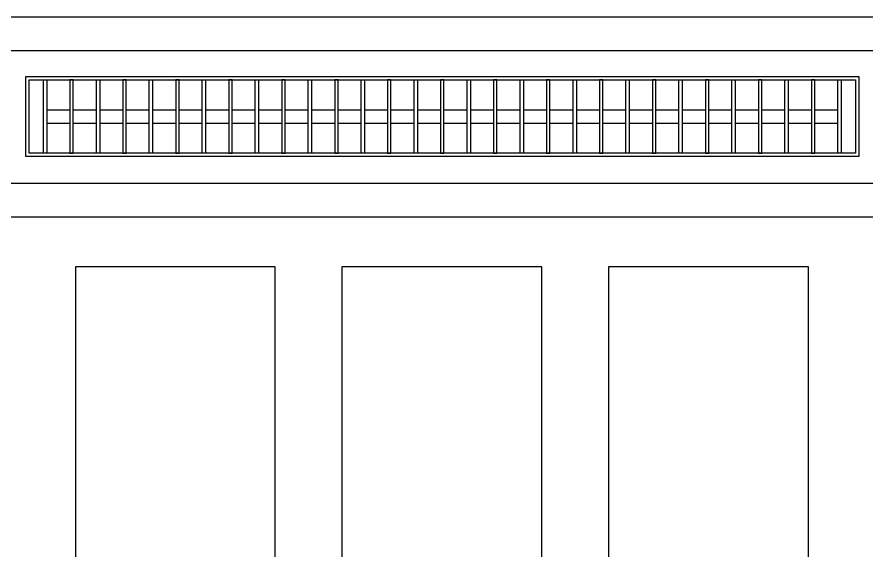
# Model space of a CAD drawing. Header units: millimetres. Extents: x -794334 to -714814, y -17806 to 22403.
# Drawn here: x -741119 to -739843, y -3221 to -2421 of the extents above; entities that cross this region are included whole.
import ezdxf
from ezdxf.xclip import XClip

# ---------------------------------------------------------------- set-up
doc = ezdxf.new("R2010")
doc.units = ezdxf.units.MM
doc.header["$XCLIPFRAME"] = 0
for name, color, linetype in [('000 - WIPEOUT', 250, 'Continuous'), ('001 - ASCESSORIES', 251, 'Continuous'), ('A04_TUBE SERIES', 2, 'Continuous'), ('A11_ALU.SOLID SHEET', 2, 'Continuous')]:
    doc.layers.add(name, color=color, linetype=linetype)

# ---------------------------------------------------------------- blocks, each defined once
blk = doc.blocks.new('*U1271')
at = {"color": 3}
for points in [[(-437.5, 5550), (437.5, 5550), (437.5, 5250), (-437.5, 5250)], [(-437.5, 5150), (437.5, 5150), (437.5, 4850), (-437.5, 4850)], [(-437.5, 4750), (437.5, 4750), (437.5, 4450), (-437.5, 4450)]]:
    blk.add_wipeout(points, dxfattribs=at).dxf.layer = '000 - WIPEOUT'
at = {"layer": 'A11_ALU.SOLID SHEET', "color": 0, "linetype": 'ByBlock'}
for points in [[(-437.5, 5250), (437.5, 5250), (437.5, 5550), (-437.5, 5550)], [(-437.5, 4850), (437.5, 4850), (437.5, 5150), (-437.5, 5150)], [(-437.5, 4450), (437.5, 4450), (437.5, 4750), (-437.5, 4750)]]:
    blk.add_lwpolyline(points, close=True, dxfattribs=at)
blk = doc.blocks.new('*U1630')
at = {"layer": 'A11_ALU.SOLID SHEET', "color": 0, "linetype": 'ByBlock', "rotation": 90}
blk.add_blockref('*U1271', (9200, -6813), dxfattribs=at)
blk = doc.blocks.new('*U1422')
blk.add_attdef('EXTR.OVL-LENGTH_', (-25, -59.1), '', height=5)
blk.add_wipeout([(-25, 25), (25, -25), (25, 11022.5), (-25, 10972.5)]).dxf.layer = '000 - WIPEOUT'
at = {"layer": 'A04_TUBE SERIES', "color": 0}
blk.add_lwpolyline([(-25, 25), (25, -25), (25, 11022.5), (-25, 10972.5)], close=True, dxfattribs=at)
blk = doc.blocks.new('*U1435')
blk.add_attdef('EXTR.OVL-LENGTH_', (-25, -59.1), '', height=5)
blk.add_wipeout([(-25, 0), (25, 0), (25, 10747.5), (-25, 10697.5)]).dxf.layer = '000 - WIPEOUT'
at = {"layer": 'A04_TUBE SERIES', "color": 0}
blk.add_lwpolyline([(-25, 0), (25, 0), (25, 10747.5), (-25, 10697.5)], close=True, dxfattribs=at)
blk = doc.blocks.new('*U1623')
at = {"color": 1}
blk.add_wipeout([(625, -60), (-625, -60), (-625, 60), (625, 60)], dxfattribs=at).dxf.layer = '000 - WIPEOUT'
at = {"layer": '001 - ASCESSORIES', "color": 0}
blk.add_lwpolyline([(625, -60), (-625, -60), (-625, 60), (625, 60)], close=True, dxfattribs=at)
at = {"layer": '001 - ASCESSORIES'}
for points in [[(620, -55), (-620, -55), (-620, 55), (620, 55)], [(-593.5, -55), (-598.5, -55), (-598.5, 55), (-593.5, 55)], [(-558.8, -55), (-553.8, -55), (-553.8, 55), (-558.8, 55)], [(-514, -55), (-519, -55), (-519, 55), (-514, 55)], [(-479.3, -55), (-474.3, -55), (-474.3, 55), (-479.3, 55)], [(-434.6, -55), (-439.6, -55), (-439.6, 55), (-434.6, 55)], [(-399.8, -55), (-394.8, -55), (-394.8, 55), (-399.8, 55)], [(-355.1, -55), (-360.1, -55), (-360.1, 55), (-355.1, 55)], [(-320.4, -55), (-315.4, -55), (-315.4, 55), (-320.4, 55)], [(-275.6, -55), (-280.6, -55), (-280.6, 55), (-275.6, 55)], [(-240.9, -55), (-235.9, -55), (-235.9, 55), (-240.9, 55)], [(-196.2, -55), (-201.2, -55), (-201.2, 55), (-196.2, 55)], [(-161.4, -55), (-156.4, -55), (-156.4, 55), (-161.4, 55)], [(-116.7, -55), (-121.7, -55), (-121.7, 55), (-116.7, 55)], [(-82, -55), (-77, -55), (-77, 55), (-82, 55)], [(-37.2, -55), (-42.2, -55), (-42.2, 55), (-37.2, 55)], [(-2.5, -55), (2.5, -55), (2.5, 55), (-2.5, 55)], [(42.2, -55), (37.2, -55), (37.2, 55), (42.2, 55)], [(77, -55), (82, -55), (82, 55), (77, 55)], [(121.7, -55), (116.7, -55), (116.7, 55), (121.7, 55)], [(156.4, -55), (161.4, -55), (161.4, 55), (156.4, 55)], [(201.2, -55), (196.2, -55), (196.2, 55), (201.2, 55)], [(235.9, -55), (240.9, -55), (240.9, 55), (235.9, 55)], [(280.6, -55), (275.6, -55), (275.6, 55), (280.6, 55)], [(315.4, -55), (320.4, -55), (320.4, 55), (315.4, 55)], [(360.1, -55), (355.1, -55), (355.1, 55), (360.1, 55)], [(394.8, -55), (399.8, -55), (399.8, 55), (394.8, 55)], [(439.6, -55), (434.6, -55), (434.6, 55), (439.6, 55)], [(474.3, -55), (479.3, -55), (479.3, 55), (474.3, 55)], [(519, -55), (514, -55), (514, 55), (519, 55)], [(553.8, -55), (558.8, -55), (558.8, 55), (553.8, 55)], [(598.5, -55), (593.5, -55), (593.5, 55), (598.5, 55)]]:
    blk.add_lwpolyline(points, close=True, dxfattribs=at)
for points in [[(-593.5, 10), (-558.8, 10)], [(-553.8, 10), (-519, 10)], [(-514, 10), (-479.3, 10)], [(-474.3, 10), (-439.6, 10)], [(-434.6, 10), (-399.8, 10)], [(-394.8, 10), (-360.1, 10)], [(-355.1, 10), (-320.4, 10)], [(-315.4, 10), (-280.6, 10)], [(-275.6, 10), (-240.9, 10)], [(-235.9, 10), (-201.2, 10)], [(-196.2, 10), (-161.4, 10)], [(-156.4, 10), (-121.7, 10)], [(-116.7, 10), (-82, 10)], [(-77, 10), (-42.2, 10)], [(-37.2, 10), (-2.5, 10)], [(2.5, 10), (37.2, 10)], [(42.2, 10), (77, 10)], [(82, 10), (116.7, 10)], [(121.7, 10), (156.4, 10)], [(161.4, 10), (196.2, 10)], [(201.2, 10), (235.9, 10)], [(240.9, 10), (275.6, 10)], [(280.6, 10), (315.4, 10)], [(320.4, 10), (355.1, 10)], [(360.1, 10), (394.8, 10)], [(399.8, 10), (434.6, 10)], [(439.6, 10), (474.3, 10)], [(479.3, 10), (514, 10)], [(519, 10), (553.8, 10)], [(558.8, 10), (593.5, 10)], [(-593.5, -10), (-558.8, -10)], [(-553.8, -10), (-519, -10)], [(-514, -10), (-479.3, -10)], [(-474.3, -10), (-439.6, -10)], [(-434.6, -10), (-399.8, -10)], [(-394.8, -10), (-360.1, -10)], [(-355.1, -10), (-320.4, -10)], [(-315.4, -10), (-280.6, -10)], [(-275.6, -10), (-240.9, -10)], [(-235.9, -10), (-201.2, -10)], [(-196.2, -10), (-161.4, -10)], [(-156.4, -10), (-121.7, -10)], [(-116.7, -10), (-82, -10)], [(-77, -10), (-42.2, -10)], [(-37.2, -10), (-2.5, -10)], [(2.5, -10), (37.2, -10)], [(42.2, -10), (77, -10)], [(82, -10), (116.7, -10)], [(121.7, -10), (156.4, -10)], [(161.4, -10), (196.2, -10)], [(201.2, -10), (235.9, -10)], [(240.9, -10), (275.6, -10)], [(280.6, -10), (315.4, -10)], [(320.4, -10), (355.1, -10)], [(360.1, -10), (394.8, -10)], [(399.8, -10), (434.6, -10)], [(439.6, -10), (474.3, -10)], [(479.3, -10), (514, -10)], [(519, -10), (553.8, -10)], [(558.8, -10), (593.5, -10)]]:
    blk.add_lwpolyline(points, dxfattribs=at)
blk = doc.blocks.new('*U1629')
blk.add_blockref('*U1623', (4200.5, -6150))
at = {"layer": 'A11_ALU.SOLID SHEET', "linetype": 'ByBlock', "rotation": 270}
for name, p in [('*U1435', (1349.5, -6025.5)), ('*U1422', (1324.5, -6275.5))]:
    blk.add_blockref(name, p, dxfattribs=at)

msp = doc.modelspace()

# ---------------------------------------------------------------- block references
at = {"layer": 'A11_ALU.SOLID SHEET'}
ref = msp.add_blockref('*U1630', (-744681.2, 3579), dxfattribs=at)
XClip(ref).set_block_clipping_path([(-45802.4668593339, -9620.0029952967), (23702.8690583039, 10334.9999958097)])

# ---------------------------------------------------------------- next in the draw order: block references
ref = msp.add_blockref('*U1629', (-744681.2, 3579))
XClip(ref).set_block_clipping_path([(-45802.4668593339, -9620.0029952967), (23702.8690583039, 10334.9999958097)])

doc.saveas('drawing.dxf')
